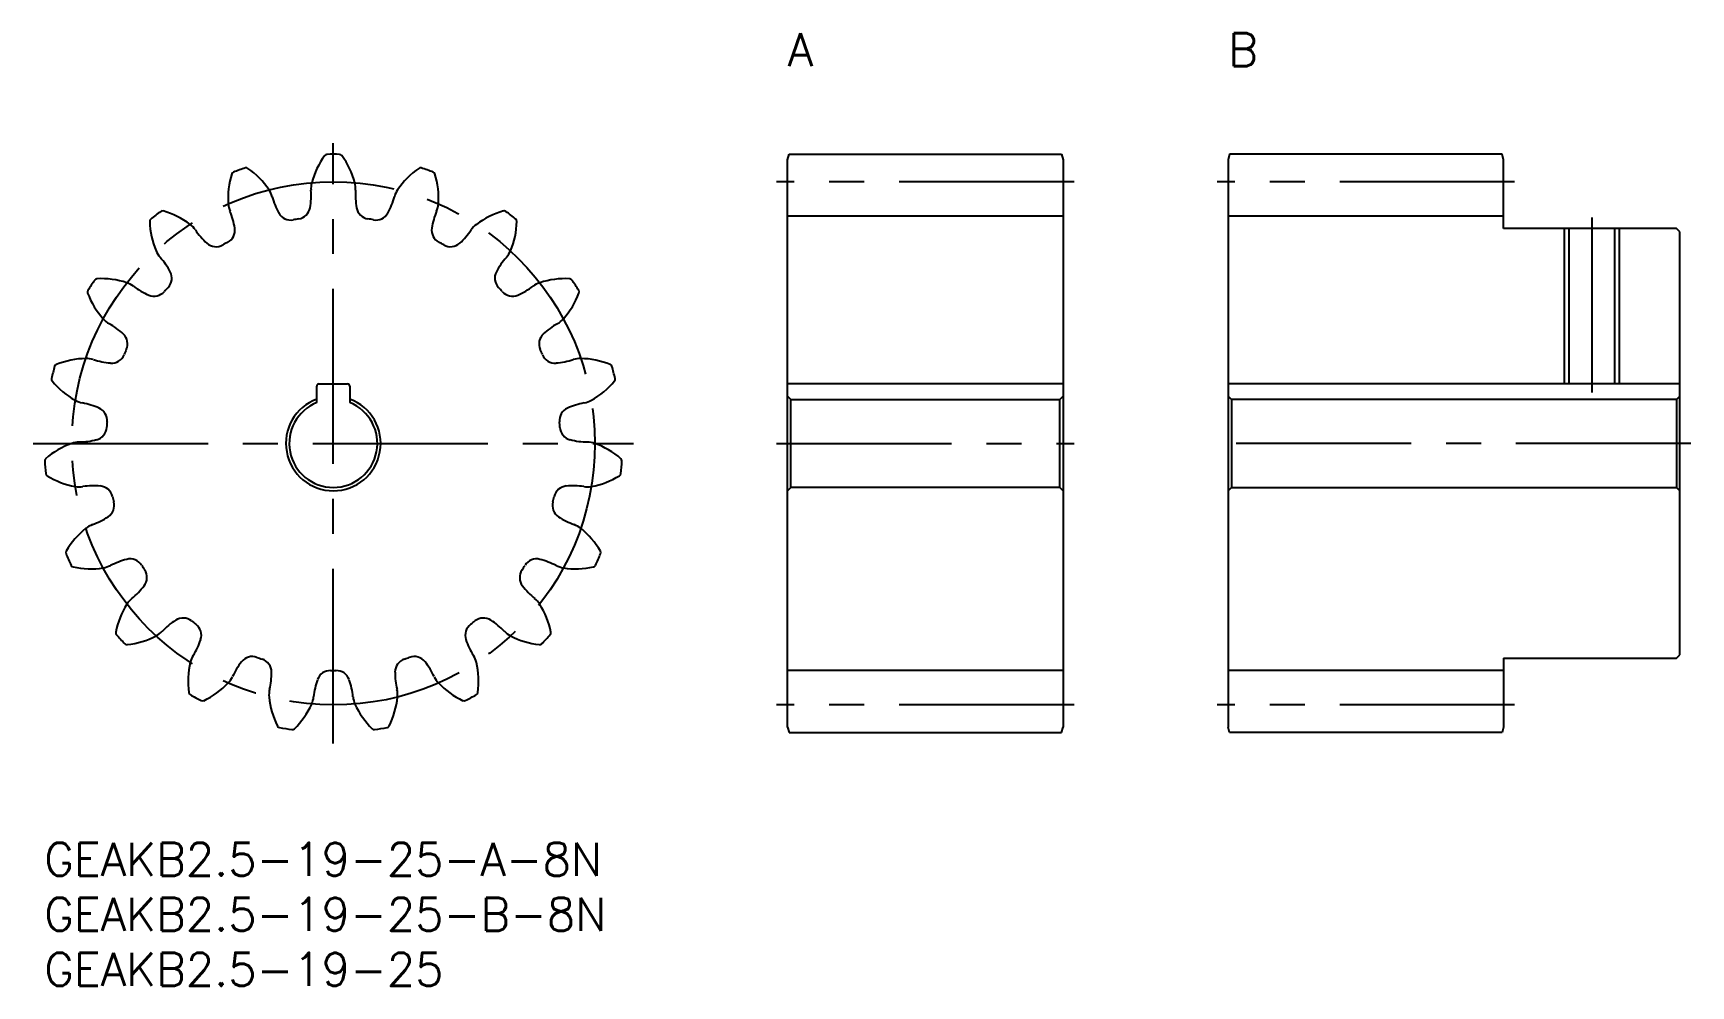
# Model space of a CAD drawing. Extents: x -1 to 150, y -13 to 74.
import ezdxf

# ---------------------------------------------------------------- set-up
doc = ezdxf.new("R2010")
doc.units = 0
doc.header["$LTSCALE"] = 0.5
doc.linetypes.add('CENTER', pattern=[50.8, 31.75, -6.35, 6.35, -6.35])
for name, color, linetype in [('MSM_CENTER', 1, 'CENTER'), ('MSM_CONTINUOUS', 7, 'CONTINUOUS'), ('MSM_NARROW', 5, 'CONTINUOUS'), ('MSM_PART_NUMBER', 7, 'CONTINUOUS')]:
    doc.layers.add(name, color=color, linetype=linetype)
doc.styles.get("Standard").update_dxf_attribs({"font": 'txt.shx', "height": 1, "bigfont": 'bigfont.shx'})

# ---------------------------------------------------------------- blocks, each defined once
blk = doc.blocks.new('*U2')
at = {"layer": 'MSM_PART_NUMBER'}
blk.add_text('GEAKB2.5-19-25-A-8N', height=3, dxfattribs=at).set_placement((0, -3))
blk = doc.blocks.new('*U3')
at = {"layer": 'MSM_PART_NUMBER'}
blk.add_text('GEAKB2.5-19-25-B-8N', height=3, dxfattribs=at).set_placement((0, -8))
blk = doc.blocks.new('*U5')
at = {"layer": 'MSM_PART_NUMBER'}
blk.add_text('GEAKB2.5-19-25', height=3, dxfattribs=at).set_placement((0, -13))
blk = doc.blocks.new('*U6')
at = {"layer": 'MSM_PART_NUMBER'}
blk.add_text('A', height=3, dxfattribs=at).set_placement((67.5, 70.5))
blk = doc.blocks.new('*U7')
at = {"layer": 'MSM_PART_NUMBER'}
blk.add_text('B', height=3, dxfattribs=at).set_placement((107.5, 70.5))

msp = doc.modelspace()

# ---------------------------------------------------------------- linework, layer by layer
at = {"layer": 'MSM_CENTER'}
for p, q in [((26.25, 9), (26.25, 63.5)), ((93.5, 60), (66.5, 60)), ((133.5, 60), (106.5, 60)), ((140.5, 56.75), (140.5, 40.65)), ((-1, 36.25), (53.5, 36.25)), ((66.5, 36.25), (93.5, 36.25)), ((149.5, 36.25), (106.5, 36.25)), ((93.5, 12.5), (66.5, 12.5)), ((133.5, 12.5), (106.5, 12.5))]:
    msp.add_line(p, q, dxfattribs=at)
msp.add_circle((26.25, 36.25), 23.75, dxfattribs=at)
at = {"layer": 'MSM_CONTINUOUS'}
for p, q in [((67.5, 62), (67.63, 62.5)), ((67.5, 10.5), (67.5, 62)), ((67.63, 62.5), (92.37, 62.5)), ((92.37, 62.5), (92.5, 62)), ((92.5, 62), (92.5, 10.5)), ((107.63, 62.5), (107.5, 62)), ((107.5, 62), (107.5, 10.5)), ((132.37, 62.5), (107.63, 62.5)), ((132.5, 62), (132.37, 62.5)), ((132.5, 55.75), (132.5, 62)), ((92.5, 56.87), (67.5, 56.87)), ((132.5, 56.87), (107.5, 56.87)), ((148.2, 55.75), (132.5, 55.75)), ((138.43, 55.75), (138.43, 41.65)), ((142.57, 55.75), (142.57, 41.65)), ((148.5, 55.45), (148.2, 55.75)), ((148.5, 17.05), (148.5, 55.45)), ((24.75, 39.96), (24.75, 41.45)), ((24.95, 41.65), (27.55, 41.65)), ((27.75, 41.45), (27.75, 39.96)), ((92.5, 41.65), (67.5, 41.65)), ((148.5, 41.65), (107.5, 41.65)), ((67.8, 40.25), (67.5, 40.55)), ((67.8, 32.25), (67.8, 40.25)), ((67.8, 40.25), (92.2, 40.25)), ((92.5, 40.55), (92.2, 40.25)), ((92.2, 32.25), (92.2, 40.25)), ((107.5, 40.55), (107.8, 40.25)), ((107.8, 40.25), (107.8, 32.25)), ((148.2, 40.25), (107.8, 40.25)), ((148.2, 40.25), (148.5, 40.55)), ((148.2, 40.25), (148.2, 32.25)), ((67.5, 31.95), (67.8, 32.25)), ((92.2, 32.25), (67.8, 32.25)), ((92.2, 32.25), (92.5, 31.95)), ((107.8, 32.25), (107.5, 31.95)), ((107.8, 32.25), (148.2, 32.25)), ((148.5, 31.95), (148.2, 32.25)), ((132.5, 16.75), (148.2, 16.75)), ((132.5, 16.75), (132.5, 10.5)), ((148.2, 16.75), (148.5, 17.05)), ((92.5, 15.63), (67.5, 15.63)), ((132.5, 15.63), (107.5, 15.63)), ((67.5, 10.5), (67.63, 10)), ((67.63, 10), (92.37, 10)), ((92.37, 10), (92.5, 10.5)), ((107.63, 10), (107.5, 10.5)), ((132.37, 10), (107.63, 10)), ((132.5, 10.5), (132.37, 10))]:
    msp.add_line(p, q, dxfattribs=at)
for centre, radius, start, end in [((31.62, 57.92), 7.6, 143.9486, 164.7368), ((25.68, 62.24), 0.25, 91.26, 143.9486), ((26.25, 36.25), 26.25, 88.74, 91.26), ((26.82, 62.24), 0.25, 36.0514, 88.74), ((20.88, 57.92), 7.6, 15.2632, 36.0514), ((24.29, 58.49), 7.6, 162.896, 183.6842), ((17.27, 60.65), 0.25, 110.2074, 162.896), ((26.25, 36.25), 26.25, 107.6873, 110.2074), ((18.35, 61.02), 0.25, 54.9988, 107.6873), ((14.13, 55), 7.6, 34.2105, 54.9988), ((38.37, 55), 7.6, 125.0012, 145.7895), ((34.15, 61.02), 0.25, 72.3127, 125.0012), ((26.25, 36.25), 26.25, 69.7926, 72.3127), ((35.23, 60.65), 0.25, 17.104, 69.7926), ((28.21, 58.49), 7.6, 356.3158, 17.104), ((18.74, 58.13), 2.03, 14.7107, 34.2106), ((17.91, 58.77), 6.33, 349.8353, 4.2367), ((26.25, 59.38), 2.03, 164.7368, 184.2366), ((26.25, 59.38), 2.03, 355.7634, 15.2632), ((34.59, 58.77), 6.33, 175.7633, 190.1647), ((33.76, 58.13), 2.03, 145.7894, 165.2893), ((26.25, 36.25), 26.25, 126.6347, 129.1548), ((10.74, 57.11), 0.25, 73.9461, 126.6347), ((8.7, 50.05), 7.6, 53.1579, 73.9461), ((18.74, 58.13), 2.03, 183.6842, 203.184), ((11.05, 54.84), 6.33, 8.7827, 23.184), ((26.83, 60.25), 6.33, 194.7107, 209.112), ((22.91, 57.87), 1.25, 278.7823, 349.8353), ((29.59, 57.87), 1.25, 190.1647, 261.2177), ((25.67, 60.25), 6.33, 330.888, 345.2893), ((41.45, 54.84), 6.33, 156.816, 171.2173), ((33.76, 58.13), 2.03, 336.816, 356.3158), ((43.8, 50.05), 7.6, 106.0539, 126.8421), ((41.76, 57.11), 0.25, 53.3653, 106.0539), ((26.25, 36.25), 26.25, 50.8452, 53.3653), ((9.83, 56.41), 0.25, 129.1548, 181.8434), ((17.18, 56.65), 7.6, 181.8434, 202.6316), ((12.04, 54.51), 2.03, 33.6581, 53.1579), ((16.07, 55.61), 1.25, 297.7297, 8.7827), ((22.39, 57.78), 1.25, 209.112, 280.165), ((26.25, 36.25), 20.62, 98.7823, 100.1651), ((26.25, 36.25), 20.63, 79.8349, 81.2177), ((30.11, 57.78), 1.25, 259.8349, 330.888), ((36.43, 55.61), 1.25, 171.2173, 242.2703), ((40.46, 54.51), 2.03, 126.8421, 146.3419), ((35.32, 56.65), 7.6, 337.3684, 358.1566), ((42.67, 56.41), 0.25, 358.1566, 50.8452), ((19, 59.14), 6.33, 213.6581, 228.0594), ((15.61, 55.36), 1.25, 228.0594, 299.1124), ((26.25, 36.25), 20.63, 117.7297, 119.1124), ((26.25, 36.25), 20.63, 60.8876, 62.2703), ((36.89, 55.36), 1.25, 240.8876, 311.9406), ((33.5, 59.14), 6.33, 311.9406, 326.3419), ((12.04, 54.51), 2.03, 202.6315, 222.1314), ((5.84, 48.89), 6.33, 27.7301, 42.1314), ((46.66, 48.89), 6.33, 137.8686, 152.2699), ((40.46, 54.51), 2.03, 317.8686, 337.3685), ((4.8, 50.95), 0.25, 92.8935, 145.5821), ((5.17, 43.61), 7.6, 72.1053, 92.8935), ((10.34, 51.26), 1.25, 316.6771, 27.7301), ((42.16, 51.26), 1.25, 152.2699, 223.3229), ((47.33, 43.61), 7.6, 87.1065, 107.8947), ((47.7, 50.95), 0.25, 34.4179, 87.1065), ((4.18, 49.99), 0.25, 148.1021, 200.7907), ((11.05, 52.6), 7.6, 200.7907, 221.5789), ((26.25, 36.25), 26.25, 145.5821, 148.1021), ((6.88, 48.9), 2.03, 52.6055, 72.1053), ((11.96, 55.55), 6.33, 232.6054, 247.0068), ((9.98, 50.87), 1.25, 247.0068, 318.0598), ((26.25, 36.25), 20.62, 136.6771, 138.0598), ((26.25, 36.25), 20.62, 41.9402, 43.3229), ((42.52, 50.87), 1.25, 221.9402, 292.9932), ((40.54, 55.55), 6.33, 292.9932, 307.3946), ((45.62, 48.9), 2.03, 107.8947, 127.3945), ((41.45, 52.6), 7.6, 318.4211, 339.2093), ((26.25, 36.25), 26.25, 31.8979, 34.4179), ((48.32, 49.99), 0.25, 339.2093, 31.8979), ((6.88, 48.9), 2.03, 221.5789, 241.0788), ((2.84, 41.58), 6.33, 46.6774, 61.0788), ((49.66, 41.58), 6.33, 118.9212, 133.3226), ((45.62, 48.9), 2.03, 298.9212, 318.4211), ((6.32, 45.28), 1.25, 335.6244, 46.6774), ((46.18, 45.28), 1.25, 133.3226, 204.3756), ((3.93, 36.36), 7.6, 91.0526, 111.8409), ((3.82, 41.93), 2.03, 71.5528, 91.0527), ((6.47, 49.87), 6.33, 251.5528, 265.9541), ((6.11, 44.79), 1.25, 265.9541, 337.0072), ((26.25, 36.25), 20.63, 155.6244, 157.0072), ((26.25, 36.25), 20.63, 22.9928, 24.3756), ((46.39, 44.79), 1.25, 202.9928, 274.0459), ((46.03, 49.87), 6.33, 274.0459, 288.4472), ((48.68, 41.93), 2.03, 88.9473, 108.4472), ((48.57, 36.36), 7.6, 68.1591, 88.9474), ((26.25, 36.25), 26.25, 164.5295, 167.0495), ((1.19, 43.19), 0.25, 111.8409, 164.5295), ((51.31, 43.19), 0.25, 15.4705, 68.1591), ((26.25, 36.25), 26.25, 12.9505, 15.4705), ((0.91, 42.08), 0.25, 167.0495, 219.7381), ((6.56, 46.78), 7.6, 219.7381, 240.5263), ((24.95, 41.45), 0.2, 90, 180), ((27.55, 41.45), 0.2, 0, 90), ((45.94, 46.78), 7.6, 299.4737, 320.2619), ((51.59, 42.08), 0.25, 320.2619, 12.9505), ((3.82, 41.93), 2.03, 240.5263, 260.0261), ((2.38, 33.69), 6.33, 65.6248, 80.0261), ((4.47, 38.32), 1.25, 354.5718, 65.6248), ((26.25, 36.25), 4.3, 110.4162, 69.5838), ((26.25, 36.25), 4, 112.0243, 67.9757), ((48.03, 38.32), 1.25, 114.3752, 185.4282), ((50.12, 33.69), 6.33, 99.9739, 114.3752), ((48.68, 41.93), 2.03, 279.9739, 299.4737), ((4.43, 37.79), 1.25, 284.9015, 355.9545), ((26.25, 36.25), 20.63, 174.5718, 175.9545), ((26.25, 36.25), 20.63, 4.0455, 5.4282), ((48.07, 37.79), 1.25, 184.0455, 255.0985), ((5.1, 29.11), 7.6, 110, 130.7882), ((3.2, 34.34), 2.03, 90.5002, 110), ((3.12, 42.71), 6.33, 270.5002, 284.9015), ((49.38, 42.71), 6.33, 255.0985, 269.4998), ((49.3, 34.34), 2.03, 70, 89.4998), ((47.4, 29.11), 7.6, 49.2118, 70), ((0.3, 34.67), 0.25, 130.7882, 183.4768), ((26.25, 36.25), 26.25, 183.4768, 185.9969), ((26.25, 36.25), 26.25, 354.0031, 356.5232), ((52.2, 34.67), 0.25, 356.5232, 49.2118), ((0.39, 33.53), 0.25, 185.9969, 238.6855), ((4.21, 39.81), 7.6, 238.6855, 259.4737), ((48.29, 39.81), 7.6, 280.5263, 301.3145), ((52.11, 33.53), 0.25, 301.3145, 354.0031), ((3.2, 34.34), 2.03, 259.4737, 278.9735), ((4.5, 26.08), 6.33, 84.5722, 98.9735), ((4.98, 31.14), 1.25, 13.5192, 84.5722), ((47.52, 31.14), 1.25, 95.4278, 166.4808), ((48, 26.08), 6.33, 81.0265, 95.4278), ((49.3, 34.34), 2.03, 261.0265, 280.5263), ((5.11, 30.62), 1.25, 303.8489, 14.9019), ((26.25, 36.25), 20.63, 193.5192, 194.9019), ((47.39, 30.62), 1.25, 165.0981, 236.1511), ((26.25, 36.25), 20.62, 345.0981, 346.4808), ((5.06, 26.96), 2.03, 109.4476, 128.9474), ((2.28, 34.85), 6.33, 289.4475, 303.8489), ((50.22, 34.85), 6.33, 236.1511, 250.5525), ((47.44, 26.96), 2.03, 51.0526, 70.5524), ((8.56, 22.63), 7.6, 128.9474, 149.7356), ((43.94, 22.63), 7.6, 30.2644, 51.0526), ((2.22, 26.33), 0.25, 149.7356, 202.4242), ((26.25, 36.25), 26.25, 202.4242, 204.9442), ((8.98, 19.56), 6.33, 103.5195, 117.9209), ((7.79, 24.51), 1.25, 32.4665, 103.5195), ((44.71, 24.51), 1.25, 76.4805, 147.5335), ((43.52, 19.56), 6.33, 62.0791, 76.4805), ((26.25, 36.25), 26.25, 335.0558, 337.5758), ((50.28, 26.33), 0.25, 337.5758, 30.2644), ((2.68, 25.28), 0.25, 204.9442, 257.6328), ((4.25, 32.46), 7.6, 257.6328, 278.4211), ((5.06, 26.96), 2.03, 278.421, 297.9209), ((26.25, 36.25), 20.62, 212.4665, 213.8493), ((8.08, 24.07), 1.25, 322.7963, 33.8493), ((44.42, 24.07), 1.25, 146.1507, 217.2037), ((26.25, 36.25), 20.63, 326.1507, 327.5335), ((47.44, 26.96), 2.03, 242.0791, 261.579), ((48.25, 32.46), 7.6, 261.5789, 282.3672), ((49.82, 25.28), 0.25, 282.3672, 335.0558), ((4.03, 27.14), 6.33, 308.3949, 322.7963), ((48.47, 27.14), 6.33, 217.2037, 231.6051), ((13.95, 17.62), 7.6, 147.8947, 168.683), ((9.23, 20.58), 2.03, 128.3949, 147.8948), ((43.27, 20.58), 2.03, 32.1052, 51.6051), ((38.55, 17.62), 7.6, 11.317, 32.1053), ((15.34, 14.86), 6.33, 122.4669, 136.8682), ((12.61, 19.15), 1.25, 51.4139, 122.4669), ((26.25, 36.25), 20.62, 231.4139, 232.7966), ((13.02, 18.83), 1.25, 341.7436, 52.7966), ((39.48, 18.83), 1.25, 127.2034, 198.2564), ((26.25, 36.25), 20.62, 307.2034, 308.5861), ((39.89, 19.15), 1.25, 57.5331, 128.5861), ((37.16, 14.86), 6.33, 43.1318, 57.5331), ((6.74, 19.07), 0.25, 168.683, 221.3716), ((26.25, 36.25), 26.25, 221.3716, 223.8916), ((6.67, 25.53), 7.6, 276.5802, 297.3684), ((9.23, 20.58), 2.03, 297.3684, 316.8682), ((8.2, 20.42), 6.33, 327.3423, 341.7436), ((44.3, 20.42), 6.33, 198.2564, 212.6577), ((43.27, 20.58), 2.03, 223.1318, 242.6316), ((45.83, 25.53), 7.6, 242.6316, 263.4198), ((26.25, 36.25), 26.25, 316.1084, 318.6284), ((45.76, 19.07), 0.25, 318.6284, 11.317), ((7.51, 18.22), 0.25, 223.8916, 276.5802), ((15.24, 15.9), 2.03, 147.3423, 166.8421), ((18.9, 15.65), 1.25, 70.3613, 141.4143), ((26.25, 36.25), 20.63, 250.3613, 251.744), ((19.4, 15.48), 1.25, 0.691, 71.744), ((33.1, 15.48), 1.25, 108.256, 179.309), ((26.25, 36.25), 20.62, 288.256, 289.6387), ((33.6, 15.65), 1.25, 38.5857, 109.6388), ((37.26, 15.9), 2.03, 13.1579, 32.6577), ((44.99, 18.22), 0.25, 263.4198, 316.1084), ((20.66, 14.64), 7.6, 166.8421, 187.6303), ((15.24, 15.9), 2.03, 316.3158, 335.8156), ((22.87, 12.48), 6.33, 141.4143, 155.8156), ((14.31, 15.41), 6.33, 346.2896, 0.691), ((25.99, 14.38), 1.25, 89.3086, 160.3616), ((26.25, 36.25), 20.62, 269.3086, 270.6914), ((26.51, 14.38), 1.25, 19.6384, 90.6914), ((38.19, 15.41), 6.33, 179.309, 193.7104), ((29.63, 12.48), 6.33, 24.1844, 38.5857), ((37.26, 15.9), 2.03, 204.1844, 223.6842), ((31.84, 14.64), 7.6, 352.3697, 13.1579), ((13.38, 13.66), 0.25, 187.6303, 240.3189), ((11.21, 19.75), 7.6, 295.5276, 316.3158), ((22.44, 13.43), 2.03, 166.2897, 185.7895), ((30.77, 12.67), 6.33, 160.3616, 174.763), ((21.73, 12.67), 6.33, 5.237, 19.6384), ((30.06, 13.43), 2.03, 354.2105, 13.7103), ((41.29, 19.75), 7.6, 223.6842, 244.4724), ((39.12, 13.66), 0.25, 299.6811, 352.3697), ((26.25, 36.25), 26.25, 240.3189, 242.839), ((14.38, 13.12), 0.25, 242.839, 295.5276), ((27.98, 13.99), 7.6, 185.7895, 206.5777), ((17.39, 15.76), 7.6, 314.4749, 335.2632), ((22.44, 13.43), 2.03, 335.2631, 354.763), ((30.06, 13.43), 2.03, 185.237, 204.7369), ((35.11, 15.76), 7.6, 204.7368, 225.5251), ((24.52, 13.99), 7.6, 333.4223, 354.2105), ((38.12, 13.12), 0.25, 244.4724, 297.161), ((26.25, 36.25), 26.25, 297.161, 299.6811), ((21.41, 10.7), 0.25, 206.5777, 259.2663), ((31.09, 10.7), 0.25, 280.7337, 333.4223), ((26.25, 36.25), 26.25, 259.2663, 261.7863), ((22.54, 10.52), 0.25, 261.7863, 314.4749), ((29.96, 10.52), 0.25, 225.5251, 278.2137), ((26.25, 36.25), 26.25, 278.2137, 280.7337)]:
    msp.add_arc(centre, radius, start, end, dxfattribs=at)
at = {"layer": 'MSM_NARROW'}
for p, q in [((138, 55.75), (138, 41.65)), ((143, 55.75), (143, 41.65))]:
    msp.add_line(p, q, dxfattribs=at)

# ---------------------------------------------------------------- block references
at = {"layer": 'MSM_CONTINUOUS'}
for name in ['*U6', '*U7', '*U2', '*U3', '*U5']:
    msp.add_blockref(name, (0, 0), dxfattribs=at)

doc.saveas('drawing.dxf')
